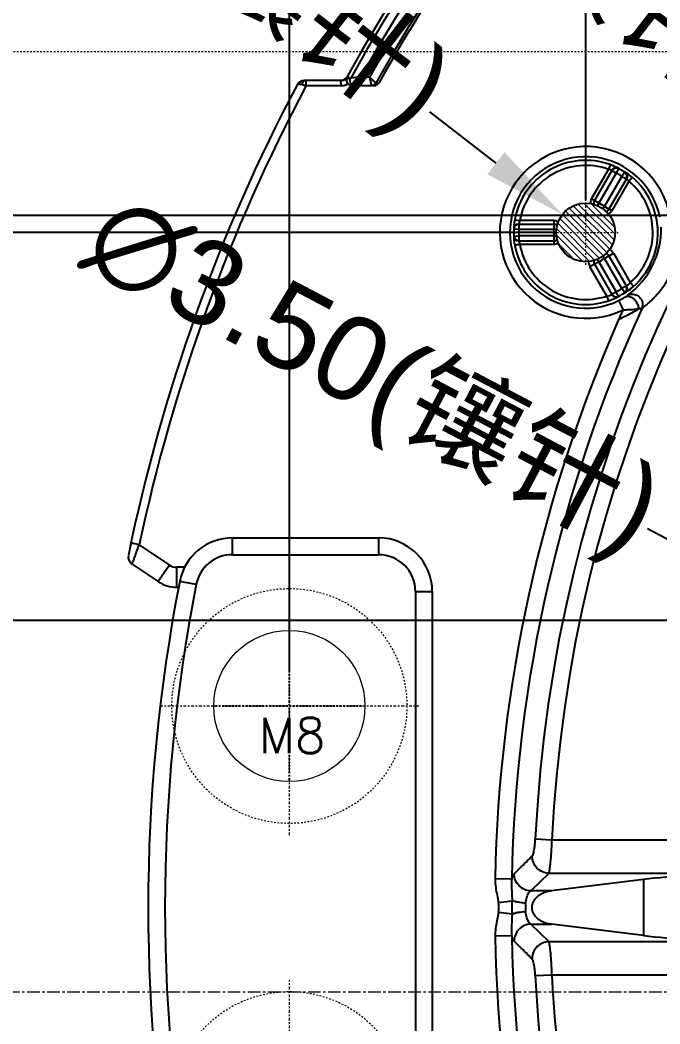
# Model space of a CAD drawing. Header units: millimetres. Extents: x 2588 to 3182, y 1243 to 1719.
# Drawn here: x 2724.3 to 2762.4, y 1487.3 to 1547.1 of the extents above; entities that cross this region are included whole.
import ezdxf

# ---------------------------------------------------------------- set-up
doc = ezdxf.new("R2010")
doc.units = ezdxf.units.MM
doc.linetypes.add('CENTER', pattern=[0.6, 0.375, -0.075, 0.075, -0.075])
doc.linetypes.add('HIDDEN', pattern=[0.2, 0.1, -0.1])
for name, color, linetype, lineweight in [('center', 1, 'CENTER', 9), ('cool', 153, 'HIDDEN', 9), ('insert', 85, 'Continuous', 20), ('screw', 33, 'Continuous', 13)]:
    doc.layers.add(name, color=color, linetype=linetype, lineweight=lineweight)
doc.styles.get("Standard").update_dxf_attribs({"font": 'arial.ttf'})
doc.styles.add('TXT', font='txt.shx', dxfattribs={"bigfont": 'gbcbig.shx'})
doc.dimstyles.get("Standard").update_dxf_attribs({"dimtxt": 0.18, "dimasz": 0.18, "dimexe": 0.18, "dimexo": 0.0625, "dimgap": 0.09, "dimtad": 0, "dimtih": 1, "dimtoh": 1, "dimzin": 0, "dimdsep": 46, "dimtxsty": 'Standard', "dimcen": 0.09, "dimadec": 0, "dimazin": 0, "dimtfac": 1, "dimtofl": 0, "dimtmove": 0, "dimatfit": 3, "dimfxl": 0, "dimtolj": 1, "dimtzin": 0, "dimarcsym": 0})

# ---------------------------------------------------------------- blocks, each defined once
blk = doc.blocks.new('insert_cir_3.5')
at = {"layer": 'insert'}
h = blk.add_hatch(dxfattribs=at)
h.set_pattern_fill('_ANSI31', color=123, scale=0.0875, angle=90, style=0)
h.set_pattern_definition([(135, (-3527.1127, 221.18007), (-0.196443103, -0.196443103), [])])
h.paths.add_polyline_path([(-1.75, 0, 1), (1.75, 0, 1)])
at = {"layer": 'insert', "color": 1, "linetype": 'CENTER', "ltscale": 0.108846}
for p, q in [((0, -1.925), (0, 1.925)), ((-1.925, 0), (1.925, 0))]:
    blk.add_line(p, q, dxfattribs=at)
at = {"layer": 'insert'}
blk.add_circle((0, 0), 1.75, dxfattribs=at)
blk = doc.blocks.new('*D32')
at = {"color": 4, "lineweight": -2, "transparency": 16777216}
blk.add_line((2767.776, 1542.625), (2771.734, 1539.57), dxfattribs=at)
at = {"color": 4, "transparency": 16777216}
blk.add_solid([(2772.243, 1540.23), (2771.225, 1538.911), (2775.692, 1536.515)], dxfattribs=at)
at = {"layer": 'Defpoints', "color": 0, "transparency": 16777216}
for p in [(2775.692, 1536.515), (2778.463, 1534.377)]:
    blk.add_point(p, dxfattribs=at)
at = {"color": 6, "transparency": 16777216, "insert": (2752.955, 1554.066), "char_height": 5, "attachment_point": 5, "rotation": 322.33626}
blk.add_mtext('\\A1;∅3.50(镶针)', dxfattribs=at)
blk = doc.blocks.new('*D33')
at = {"color": 4, "lineweight": -2, "transparency": 16777216}
blk.add_line((2748.681, 1541.62), (2752.639, 1538.565), dxfattribs=at)
at = {"color": 4, "transparency": 16777216}
blk.add_solid([(2753.148, 1539.225), (2752.13, 1537.906), (2756.597, 1535.51)], dxfattribs=at)
at = {"layer": 'Defpoints', "color": 0, "transparency": 16777216}
for p in [(2756.597, 1535.51), (2759.368, 1533.372)]:
    blk.add_point(p, dxfattribs=at)
at = {"color": 6, "transparency": 16777216, "insert": (2733.86, 1553.061), "char_height": 5, "attachment_point": 5, "rotation": 322.33626}
blk.add_mtext('\\A1;∅3.50(镶针)', dxfattribs=at)
blk = doc.blocks.new('*D34')
at = {"color": 4, "lineweight": -2, "transparency": 16777216}
blk.add_line((2761.659, 1516.806), (2766.082, 1514.474), dxfattribs=at)
at = {"color": 4, "transparency": 16777216}
blk.add_solid([(2766.47, 1515.211), (2765.693, 1513.737), (2770.505, 1512.142)], dxfattribs=at)
at = {"layer": 'Defpoints', "color": 0, "transparency": 16777216}
for p in [(2770.505, 1512.142), (2773.601, 1510.51)]:
    blk.add_point(p, dxfattribs=at)
at = {"color": 6, "transparency": 16777216, "insert": (2745.097, 1525.539), "char_height": 5, "attachment_point": 5, "rotation": 332.19906}
blk.add_mtext('\\A1;∅3.50(镶针)', dxfattribs=at)
blk = doc.blocks.new('*D42')
at = {"color": 4, "lineweight": -2, "transparency": 16777216}
blk.add_line((2696.937, 1467.21), (2664.963, 1467.21), dxfattribs=at)
at = {"layer": 'Defpoints', "color": 0, "transparency": 16777216}
for p in [(2833.383, 1489.21), (2664.963, 1467.21), (2696.937, 1467.21)]:
    blk.add_point(p, dxfattribs=at)
at = {"color": 6, "transparency": 16777216, "insert": (2656.493, 1467.21), "char_height": 5, "attachment_point": 5}
blk.add_mtext('\\A1;22.00', dxfattribs=at)
blk = doc.blocks.new('*D43')
at = {"color": 4, "lineweight": -2, "transparency": 16777216}
blk.add_line((2676.066, 1489.21), (2666.028, 1489.21), dxfattribs=at)
at = {"layer": 'Defpoints', "color": 0, "transparency": 16777216}
for p in [(2666.028, 1489.21), (2676.066, 1489.21), (2833.383, 1489.21)]:
    blk.add_point(p, dxfattribs=at)
at = {"color": 6, "transparency": 16777216, "insert": (2659.543, 1489.21), "char_height": 5, "attachment_point": 5}
blk.add_mtext('\\A1;0.00', dxfattribs=at)
blk = doc.blocks.new('*D51')
at = {"color": 4, "lineweight": -2, "transparency": 16777216}
blk.add_line((2756.058, 1454.041), (2666.028, 1454.041), dxfattribs=at)
at = {"layer": 'Defpoints', "color": 0, "transparency": 16777216}
for p in [(2833.383, 1489.21), (2666.028, 1454.041), (2756.058, 1454.041)]:
    blk.add_point(p, dxfattribs=at)
at = {"color": 6, "transparency": 16777216, "insert": (2657.594, 1454.041), "char_height": 5, "attachment_point": 5}
blk.add_mtext('\\A1;35.17', dxfattribs=at)
blk = doc.blocks.new('*D44')
at = {"color": 4, "lineweight": -2, "transparency": 16777216}
blk.add_line((2757.983, 1452.116), (2757.983, 1325.882), dxfattribs=at)
at = {"layer": 'Defpoints', "color": 0, "transparency": 16777216}
for p in [(2833.383, 1489.21), (2757.983, 1452.116), (2757.983, 1325.882)]:
    blk.add_point(p, dxfattribs=at)
at = {"color": 6, "transparency": 16777216, "insert": (2757.983, 1317.475), "char_height": 5, "attachment_point": 5, "rotation": 90}
blk.add_mtext('\\A1;75.40', dxfattribs=at)
blk = doc.blocks.new('*D45')
at = {"color": 4, "lineweight": -2, "transparency": 16777216}
blk.add_line((2740.344, 1508.309), (2740.344, 1655.548), dxfattribs=at)
at = {"layer": 'Defpoints', "color": 0, "transparency": 16777216}
for p in [(2740.344, 1655.548), (2740.344, 1508.309), (2833.383, 1489.21)]:
    blk.add_point(p, dxfattribs=at)
at = {"color": 6, "transparency": 16777216, "insert": (2740.344, 1663.974), "char_height": 5, "attachment_point": 5, "rotation": 90}
blk.add_mtext('\\A1;93.04', dxfattribs=at)
blk = doc.blocks.new('*D52')
at = {"color": 4, "lineweight": -2, "transparency": 16777216}
blk.add_line((2757.983, 1536.366), (2757.983, 1655.548), dxfattribs=at)
at = {"layer": 'Defpoints', "color": 0, "transparency": 16777216}
for p in [(2757.983, 1655.548), (2757.983, 1536.366), (2833.383, 1489.21)]:
    blk.add_point(p, dxfattribs=at)
at = {"color": 6, "transparency": 16777216, "insert": (2757.983, 1663.955), "char_height": 5, "attachment_point": 5, "rotation": 90}
blk.add_mtext('\\A1;75.40', dxfattribs=at)
blk = doc.blocks.new('*D46')
at = {"color": 4, "lineweight": -2, "transparency": 16777216}
for p, q in [((2677.164, 1515.37), (2667.164, 1515.37)), ((2687.164, 1511.326), (2677.164, 1515.37)), ((2770.128, 1511.326), (2687.164, 1511.326))]:
    blk.add_line(p, q, dxfattribs=at)
at = {"layer": 'Defpoints', "color": 0, "transparency": 16777216}
for p in [(2667.164, 1515.37), (2770.128, 1511.326), (2833.383, 1489.21)]:
    blk.add_point(p, dxfattribs=at)
at = {"color": 6, "transparency": 16777216, "insert": (2658.711, 1515.37), "char_height": 5, "attachment_point": 5}
blk.add_mtext('\\A1;22.12', dxfattribs=at)
blk = doc.blocks.new('*D55')
at = {"color": 4, "lineweight": -2, "transparency": 16777216}
blk.add_line((2775.153, 1535.446), (2667.164, 1535.446), dxfattribs=at)
at = {"layer": 'Defpoints', "color": 0, "transparency": 16777216}
for p in [(2667.164, 1535.446), (2775.153, 1535.446), (2833.383, 1489.21)]:
    blk.add_point(p, dxfattribs=at)
at = {"color": 6, "transparency": 16777216, "insert": (2658.637, 1535.446), "char_height": 5, "attachment_point": 5}
blk.add_mtext('\\A1;46.24', dxfattribs=at)
blk = doc.blocks.new('*D56')
at = {"color": 4, "lineweight": -2, "transparency": 16777216}
for p, q in [((2687.164, 1534.441), (2677.164, 1528.071)), ((2756.166, 1534.441), (2687.164, 1534.441)), ((2677.164, 1528.071), (2667.164, 1528.071))]:
    blk.add_line(p, q, dxfattribs=at)
at = {"layer": 'Defpoints', "color": 0, "transparency": 16777216}
for p in [(2756.166, 1534.441), (2667.164, 1528.071), (2833.383, 1489.21)]:
    blk.add_point(p, dxfattribs=at)
at = {"color": 6, "transparency": 16777216, "insert": (2658.627, 1528.071), "char_height": 5, "attachment_point": 5}
blk.add_mtext('\\A1;45.23', dxfattribs=at)
blk = doc.blocks.new('screw_m8_i')
at = {"layer": 'screw', "color": 1, "linetype": 'CENTER', "ltscale": 0.435384}
for p, q in [((0, -7.7), (0, 7.7)), ((-7.7, 0), (7.7, 0))]:
    blk.add_line(p, q, dxfattribs=at)
at = {"layer": 'screw', "color": 8, "linetype": 'HIDDEN', "ltscale": 0.435384}
blk.add_circle((0, 0), 7, dxfattribs=at)
at = {"layer": 'screw'}
blk.add_circle((0, 0), 4.5, dxfattribs=at)
at = {"layer": 'screw', "color": 6, "style": 'TXT'}
blk.add_text('M8', height=2.1, dxfattribs=at).set_placement((-1.82, -2.8))

msp = doc.modelspace()

# ---------------------------------------------------------------- linework, layer by layer
at = {"color": 6, "linetype": 'Continuous'}
for p, q in [((2743.812, 1543.745), (2743.797, 1543.745)), ((2743.798, 1543.631), (2743.991, 1543.631)), ((2743.812, 1543.745), (2743.856, 1543.745)), ((2745.106, 1543.684), (2744.592, 1543.684)), ((2743.414, 1543.486), (2741.245, 1543.486)), ((2741.351, 1543.184), (2741.351, 1543.486)), ((2741.351, 1543.184), (2743.414, 1543.184)), ((2743.42, 1543.184), (2743.412, 1543.486)), ((2743.543, 1543.503), (2743.414, 1543.486)), ((2744.074, 1543.184), (2745.403, 1543.184)), ((2745.485, 1543.339), (2745.667, 1543.339)), ((2758.323, 1536.437), (2759.34, 1538.195)), ((2759.93, 1538.247), (2759.793, 1537.978)), ((2759.93, 1538.247), (2759.935, 1538.254)), ((2759.532, 1538.129), (2758.497, 1536.337)), ((2759.793, 1537.978), (2758.758, 1536.186)), ((2759.106, 1535.985), (2760.141, 1537.778)), ((2760.407, 1537.634), (2759.367, 1535.834)), ((2759.532, 1538.129), (2759.793, 1537.978)), ((2760.305, 1538.031), (2760.141, 1537.778)), ((2760.141, 1537.778), (2760.402, 1537.627)), ((2760.309, 1538.038), (2760.305, 1538.031)), ((2760.555, 1537.492), (2760.75, 1537.723)), ((2760.556, 1537.492), (2759.541, 1535.734)), ((2758.758, 1536.186), (2758.323, 1536.437)), ((2758.758, 1536.186), (2758.693, 1536.04)), ((2759.106, 1535.985), (2759.012, 1535.856)), ((2759.541, 1535.734), (2759.106, 1535.985)), ((2753.757, 1535.197), (2754.054, 1535.144)), ((2756.084, 1535.144), (2754.054, 1535.144)), ((2756.084, 1535.144), (2756.084, 1534.642)), ((2753.704, 1534.657), (2753.713, 1534.657)), ((2753.713, 1534.657), (2754.014, 1534.642)), ((2754.005, 1534.943), (2756.084, 1534.943)), ((2754.014, 1534.642), (2754.014, 1534.943)), ((2754.014, 1534.642), (2756.084, 1534.642)), ((2756.084, 1534.642), (2756.242, 1534.625)), ((2753.713, 1534.225), (2753.704, 1534.225)), ((2753.713, 1534.225), (2754.014, 1534.24)), ((2754.014, 1533.938), (2754.014, 1534.24)), ((2756.084, 1534.24), (2754.014, 1534.24)), ((2756.084, 1534.24), (2756.242, 1534.257)), ((2756.084, 1534.24), (2756.084, 1533.737)), ((2754.014, 1533.938), (2756.084, 1533.938)), ((2754.053, 1533.739), (2756.084, 1533.737)), ((2758.758, 1532.696), (2758.693, 1532.842)), ((2759.106, 1532.897), (2759.012, 1533.026)), ((2759.106, 1532.897), (2759.628, 1533.198)), ((2760.141, 1531.104), (2759.106, 1532.897)), ((2759.367, 1533.048), (2760.406, 1531.249)), ((2759.628, 1533.198), (2760.631, 1531.455)), ((2758.758, 1532.696), (2758.236, 1532.394)), ((2759.242, 1530.653), (2758.236, 1532.394)), ((2758.497, 1532.545), (2759.532, 1530.752)), ((2758.758, 1532.696), (2759.793, 1530.903)), ((2760.402, 1531.255), (2760.141, 1531.104)), ((2760.305, 1530.851), (2760.141, 1531.104)), ((2759.242, 1530.653), (2759.338, 1530.367)), ((2759.793, 1530.903), (2759.532, 1530.752)), ((2759.93, 1530.635), (2759.793, 1530.903)), ((2759.934, 1530.629), (2759.93, 1530.635)), ((2759.943, 1530.378), (2760.205, 1529.835)), ((2760.305, 1530.851), (2760.308, 1530.845)), ((2736.957, 1515.25), (2736.957, 1516.25)), ((2736.957, 1516.25), (2745.651, 1516.25)), ((2745.651, 1516.25), (2745.651, 1515.25)), ((2731.404, 1515.832), (2733.201, 1514.635)), ((2736.957, 1515.25), (2745.651, 1515.25)), ((2730.977, 1514.687), (2732.542, 1513.645)), ((2733.201, 1514.635), (2732.542, 1513.645)), ((2733.646, 1513.311), (2733.646, 1514.5)), ((2734.104, 1514.5), (2733.646, 1514.5)), ((2734.797, 1513.472), (2733.816, 1513.663)), ((2733.646, 1513.311), (2733.748, 1513.311)), ((2747.851, 1513.05), (2747.851, 1475.431)), ((2747.851, 1513.05), (2748.851, 1513.05)), ((2748.851, 1513.05), (2748.851, 1475.431)), ((2755.971, 1498.252), (2754.982, 1498.3)), ((2831.598, 1498.196), (2755.971, 1498.252)), ((2753.578, 1495.935), (2752.589, 1495.954)), ((2755.783, 1496.273), (2754.709, 1495.231)), ((2805.885, 1496.28), (2755.783, 1496.273)), ((2761.43, 1495.907), (2755.954, 1495.231)), ((2761.43, 1495.907), (2761.43, 1492.575)), ((2755.954, 1495.231), (2754.709, 1495.231)), ((2752.799, 1494.531), (2753.6, 1494.644)), ((2753.601, 1493.837), (2752.795, 1493.952)), ((2754.709, 1493.251), (2755.783, 1492.209)), ((2754.709, 1493.251), (2755.954, 1493.251)), ((2761.43, 1492.575), (2755.954, 1493.251)), ((2753.578, 1492.547), (2752.589, 1492.527)), ((2755.783, 1492.209), (2805.885, 1492.202)), ((2754.982, 1490.182), (2755.971, 1490.229)), ((2755.971, 1490.229), (2831.598, 1490.285))]:
    msp.add_line(p, q, dxfattribs=at)
at = {"color": 1, "linetype": 'CENTER', "ltscale": 0.248791}
for p, q in [((2740.344, 1501.841), (2740.344, 1510.641)), ((2735.944, 1506.241), (2744.744, 1506.241))]:
    msp.add_line(p, q, dxfattribs=at)
at = {"color": 6, "linetype": 'Continuous'}
for points in [[(2745.12, 1543.649), (2745.127, 1543.625), (2745.131, 1543.602), (2745.131, 1543.581), (2745.126, 1543.563)], [(2741.244, 1543.486), (2741.079, 1543.458), (2740.922, 1543.369), (2740.801, 1543.219)], [(2759.925, 1538.262), (2759.851, 1538.302), (2759.743, 1538.354), (2759.607, 1538.414), (2759.455, 1538.473)], [(2759.536, 1538.137), (2759.599, 1538.214), (2759.683, 1538.265)], [(2760.742, 1537.729), (2760.614, 1537.832), (2760.493, 1537.921), (2760.392, 1537.989), (2760.32, 1538.034)], [(2760.442, 1537.837), (2760.442, 1537.733), (2760.407, 1537.634)], [(2753.755, 1535.187), (2753.73, 1535.023), (2753.713, 1534.873), (2753.705, 1534.751), (2753.702, 1534.666)], [(2753.815, 1534.876), (2753.904, 1534.926), (2754.005, 1534.943)], [(2753.702, 1534.213), (2753.705, 1534.129), (2753.713, 1534.009), (2753.729, 1533.861), (2753.754, 1533.7)], [(2754.005, 1533.938), (2753.907, 1533.955), (2753.82, 1534.002)], [(2760.325, 1530.852), (2760.41, 1530.906), (2760.53, 1530.988), (2760.672, 1531.095), (2760.82, 1531.219)], [(2760.406, 1531.249), (2760.44, 1531.157), (2760.444, 1531.06)], [(2759.348, 1530.371), (2759.532, 1530.438), (2759.698, 1530.508), (2759.831, 1530.571), (2759.921, 1530.619)], [(2759.692, 1530.614), (2759.602, 1530.666), (2759.535, 1530.746)], [(2730.91, 1515.923), (2730.846, 1515.617), (2730.764, 1515.221)]]:
    msp.add_lwpolyline(points, dxfattribs=at)
msp.add_circle((2757.983, 1534.441), 1.75, dxfattribs=at)
for centre, radius, start, end in [((2833.358, 1494.241), 102.106, 14.82382, 151.07152), ((2833.358, 1494.241), 101.607, 14.8262, 150.88167), ((2833.358, 1494.241), 101.159, 14.89345, 150.74007), ((2833.358, 1494.241), 100.659, 14.89585, 150.80622), ((2839.388, 1494.241), 84.503, 92.75328, 177.24672), ((2839.388, 1494.241), 83.513, 92.75328, 177.24672), ((2833.358, 1494.241), 102.331, 135.6971, 151.06835), ((2833.358, 1494.241), 100.5, 138.73061, 150.75557), ((2743.357, 1543.989), 0.503, 269.97401, 331.03343), ((2762.193, 1339.303), 205.138, 94.92207, 95.09035), ((2833.358, 1494.241), 104.717, 152.11399, 168.44676), ((2833.358, 1494.241), 104.214, 151.98889, 168.04302), ((2741.244, 1542.984), 0.502, 90, 152.11382), ((2744.074, 1543.487), 0.302, 217.4763, 270.01609), ((2745.403, 1543.487), 0.302, 270.01789, 330.69132), ((2757.983, 1534.441), 5.114, 11.68019, 295.75715), ((2757.983, 1534.441), 4.511, 11.68135, 295.75934), ((2757.983, 1534.441), 4.293, 70.083, 169.84869), ((2757.983, 1534.441), 3.991, 70.12368, 169.84843), ((2759.793, 1537.978), 0.301, 62.89079, 149.99575), ((2757.983, 1534.441), 4.275, 57.10397, 62.89603), ((2757.983, 1534.441), 3.974, 57.10078, 62.89922), ((2760.141, 1537.777), 0.301, 330.00426, 57.10581), ((2757.983, 1534.441), 4.293, 311.52453, 49.88585), ((2757.983, 1534.441), 3.992, 311.57138, 49.86369), ((2758.758, 1536.186), 0.502, 150, 181.87086), ((2758.758, 1536.186), 0.301, 150, 191.90712), ((2757.983, 1534.441), 1.909, 53.95764, 66.04237), ((2759.106, 1535.985), 0.301, 288.09288, 330), ((2756.084, 1534.642), 0.502, 58.12559, 90), ((2759.106, 1535.985), 0.502, 298.12012, 330), ((2757.983, 1534.441), 4.275, 177.10397, 182.89603), ((2754.014, 1534.642), 0.301, 90.00305, 177.10714), ((2757.983, 1534.441), 3.974, 177.10079, 182.89922), ((2757.983, 1534.441), 1.909, 173.95763, 186.04237), ((2756.084, 1534.642), 0.301, 48.09288, 90), ((2757.498, 1534.68), 4.979, 306.52607, 0.90628), ((2754.014, 1534.24), 0.301, 182.89073, 269.99581), ((2756.084, 1534.24), 0.301, 270, 311.90712), ((2757.983, 1534.441), 4.293, 190.083, 288.41062), ((2757.983, 1534.441), 3.991, 190.12367, 288.39807), ((2756.084, 1534.24), 0.502, 269.99744, 301.87446), ((2759.106, 1532.897), 0.603, 29.99826, 60.33253), ((2758.758, 1532.696), 0.301, 168.09288, 210), ((2757.983, 1534.441), 1.909, 293.95764, 306.04237), ((2759.106, 1532.897), 0.301, 30, 71.90712), ((2758.758, 1532.696), 0.603, 179.66567, 210.00178), ((2757.983, 1534.441), 3.974, 297.10078, 302.89922), ((2760.141, 1531.104), 0.301, 302.89142, 29.99575), ((2759.793, 1530.903), 0.301, 210.0042, 297.10592), ((2757.983, 1534.441), 4.275, 297.10334, 302.89666), ((2839.388, 1494.241), 85.826, 155.42909, 178.86905), ((2839.388, 1494.241), 86.816, 156.21922, 178.86903), ((2736.957, 1513.05), 3.2, 90, 168.95924), ((2745.651, 1513.05), 3.2, 0, 90), ((2731.253, 1515.107), 0.502, 168.45009, 236.33885), ((2736.957, 1513.05), 2.2, 90, 168.95924), ((2745.651, 1513.05), 2.2, 0, 90), ((2733.646, 1515.304), 0.804, 236.34027, 269.99941), ((2833.358, 1494.241), 101.419, 168.95924, 191.04076), ((2733.646, 1515.304), 1.993, 236.33812, 270.00067), ((2833.358, 1494.241), 100.419, 168.95924, 191.04076), ((2730.539, 1494.242), 23.065, 358.99539, 1.00051), ((2756.832, 1494.238), 2.439, 173.95813, 186.04082), ((2839.388, 1494.241), 86.816, 181.13088, 203.77688), ((2839.388, 1494.241), 85.826, 181.13101, 204.57091), ((2839.388, 1494.241), 84.503, 182.75328, 221.40986), ((2839.388, 1494.241), 83.513, 182.75328, 219.05351)]:
    msp.add_arc(centre, radius, start, end, dxfattribs=at)
for centre, start_param, end_param in [((2767.166, 1494.462), 1.570796, 2.181662), ((2767.166, 1494.019), -2.181662, -1.570796)]:
    msp.add_ellipse(centre, major_axis=(10, 0), ratio=0.176327, start_param=start_param, end_param=end_param, dxfattribs=at)
for points, knots in [([(2743.414, 1543.486), (2743.502, 1543.486), (2743.681, 1543.537), (2743.813, 1543.668), (2743.856, 1543.745)], [0, 0, 0, 0, 0.500217, 1, 1, 1, 1]), ([(2743.834, 1543.303), (2743.81, 1543.334), (2743.774, 1543.406), (2743.762, 1543.522), (2743.781, 1543.598), (2743.798, 1543.631)], [0, 0, 0, 0, 0.343103, 0.674796, 1, 1, 1, 1]), ([(2743.853, 1543.741), (2743.847, 1543.73), (2743.836, 1543.706), (2743.817, 1543.669), (2743.805, 1543.644), (2743.798, 1543.631)], [0, 0, 0, 0, 0.304405, 0.651412, 1, 1, 1, 1]), ([(2744.255, 1543.185), (2744.25, 1543.185), (2744.234, 1543.186), (2744.21, 1543.188), (2744.185, 1543.194), (2744.156, 1543.202), (2744.124, 1543.216), (2744.09, 1543.235), (2744.054, 1543.263), (2744.022, 1543.296), (2743.996, 1543.333), (2743.979, 1543.368), (2743.966, 1543.405), (2743.958, 1543.443), (2743.955, 1543.482), (2743.957, 1543.518), (2743.962, 1543.55), (2743.971, 1543.588), (2743.982, 1543.615), (2743.992, 1543.632)], [0, 0, 0, 0, 0.027266, 0.074937, 0.114665, 0.154419, 0.218069, 0.281203, 0.343763, 0.437458, 0.500028, 0.562596, 0.625104, 0.687643, 0.750208, 0.81275, 0.859623, 0.906452, 1, 1, 1, 1]), ([(2744.25, 1543.184), (2744.279, 1543.184), (2744.317, 1543.312), (2744.444, 1543.442), (2744.532, 1543.601), (2744.592, 1543.684)], [0, 0, 0, 0, 0.14441, 0.493521, 1, 1, 1, 1]), ([(2745.106, 1543.684), (2745.112, 1543.671), (2745.122, 1543.642), (2745.133, 1543.595), (2745.131, 1543.546), (2745.148, 1543.496), (2745.166, 1543.445), (2745.173, 1543.389), (2745.188, 1543.336), (2745.197, 1543.282), (2745.216, 1543.241), (2745.205, 1543.184), (2745.223, 1543.184)], [0, 0, 0, 0, 0.087013, 0.177691, 0.276448, 0.374005, 0.478605, 0.590525, 0.700414, 0.804329, 0.895509, 1, 1, 1, 1]), ([(2745.485, 1543.339), (2745.48, 1543.346), (2745.459, 1543.362), (2745.426, 1543.395), (2745.378, 1543.439), (2745.32, 1543.486), (2745.266, 1543.541), (2745.213, 1543.598), (2745.145, 1543.626), (2745.116, 1543.665), (2745.106, 1543.684)], [0, 0, 0, 0, 0.048143, 0.147498, 0.278597, 0.425952, 0.579305, 0.72962, 0.872152, 1, 1, 1, 1]), ([(2740.8, 1543.218), (2740.814, 1543.244), (2740.875, 1543.283), (2740.99, 1543.282), (2741.073, 1543.264), (2741.12, 1543.251)], [0, 0, 0, 0, 0.253807, 0.570036, 1, 1, 1, 1]), ([(2741.12, 1543.251), (2741.123, 1543.291), (2741.137, 1543.363), (2741.173, 1543.451), (2741.223, 1543.486), (2741.245, 1543.486)], [0, 0, 0, 0, 0.434777, 0.766231, 1, 1, 1, 1]), ([(2741.12, 1543.251), (2741.144, 1543.244), (2741.195, 1543.23), (2741.272, 1543.208), (2741.325, 1543.192), (2741.351, 1543.184)], [0, 0, 0, 0, 0.317064, 0.653074, 1, 1, 1, 1]), ([(2743.414, 1543.184), (2743.435, 1543.184), (2743.473, 1543.185), (2743.529, 1543.187), (2743.564, 1543.191), (2743.582, 1543.194)], [0, 0, 0, 0, 0.369533, 0.688409, 1, 1, 1, 1]), ([(2743.582, 1543.194), (2743.609, 1543.201), (2743.667, 1543.219), (2743.751, 1543.256), (2743.807, 1543.286), (2743.834, 1543.303)], [0, 0, 0, 0, 0.310608, 0.655024, 1, 1, 1, 1]), ([(2745.485, 1543.339), (2745.468, 1543.309), (2745.423, 1543.252), (2745.329, 1543.197), (2745.257, 1543.184), (2745.222, 1543.184)], [0, 0, 0, 0, 0.32444, 0.670032, 1, 1, 1, 1]), ([(2759.445, 1538.477), (2759.436, 1538.466), (2759.427, 1538.414), (2759.384, 1538.324), (2759.357, 1538.242), (2759.34, 1538.194)], [0, 0, 0, 0, 0.142115, 0.49749, 1, 1, 1, 1]), ([(2759.536, 1538.137), (2759.541, 1538.145), (2759.483, 1538.154), (2759.442, 1538.181), (2759.374, 1538.19), (2759.34, 1538.195)], [0, 0, 0, 0, 0.130415, 0.491848, 1, 1, 1, 1]), ([(2759.935, 1538.255), (2759.919, 1538.272), (2759.831, 1538.304), (2759.678, 1538.391), (2759.531, 1538.446), (2759.445, 1538.477)], [0, 0, 0, 0, 0.134099, 0.492421, 1, 1, 1, 1]), ([(2760.749, 1537.724), (2760.68, 1537.781), (2760.559, 1537.882), (2760.406, 1537.97), (2760.334, 1538.034), (2760.309, 1538.038)], [0, 0, 0, 0, 0.493521, 0.863424, 1, 1, 1, 1]), ([(2760.556, 1537.492), (2760.535, 1537.52), (2760.492, 1537.574), (2760.449, 1537.597), (2760.411, 1537.642), (2760.407, 1537.634)], [0, 0, 0, 0, 0.506337, 0.867735, 1, 1, 1, 1]), ([(2753.757, 1535.197), (2753.741, 1535.109), (2753.714, 1534.953), (2753.713, 1534.775), (2753.696, 1534.681), (2753.704, 1534.657)], [0, 0, 0, 0, 0.496523, 0.863304, 1, 1, 1, 1]), ([(2754.054, 1535.144), (2754.04, 1535.112), (2754.014, 1535.048), (2754.017, 1534.999), (2753.996, 1534.943), (2754.005, 1534.943)], [0, 0, 0, 0, 0.505973, 0.867537, 1, 1, 1, 1]), ([(2753.704, 1534.225), (2753.696, 1534.202), (2753.712, 1534.11), (2753.714, 1533.934), (2753.74, 1533.779), (2753.756, 1533.689)], [0, 0, 0, 0, 0.134099, 0.492421, 1, 1, 1, 1]), ([(2761.333, 1529.929), (2761.416, 1529.99), (2761.574, 1530.11), (2761.792, 1530.298), (2762.002, 1530.497), (2762.209, 1530.716), (2762.425, 1530.974), (2762.638, 1531.263), (2762.857, 1531.603), (2763.062, 1531.986), (2763.239, 1532.393), (2763.373, 1532.787), (2763.466, 1533.14), (2763.532, 1533.477), (2763.579, 1533.811), (2763.595, 1534.044), (2763.599, 1534.164)], [0, 0, 0, 0, 0.062168, 0.119709, 0.173276, 0.236911, 0.301511, 0.376224, 0.453475, 0.545523, 0.638401, 0.720575, 0.796775, 0.858679, 0.927682, 1, 1, 1, 1]), ([(2753.756, 1533.689), (2753.77, 1533.687), (2753.82, 1533.705), (2753.918, 1533.713), (2754.004, 1533.731), (2754.053, 1533.739)], [0, 0, 0, 0, 0.142224, 0.497853, 1, 1, 1, 1]), ([(2754.005, 1533.938), (2753.996, 1533.938), (2754.017, 1533.884), (2754.014, 1533.835), (2754.039, 1533.771), (2754.053, 1533.739)], [0, 0, 0, 0, 0.130415, 0.491848, 1, 1, 1, 1]), ([(2760.308, 1530.845), (2760.337, 1530.849), (2760.421, 1530.925), (2760.603, 1531.03), (2760.747, 1531.155), (2760.829, 1531.227)], [0, 0, 0, 0, 0.132188, 0.49366, 1, 1, 1, 1]), ([(2760.406, 1531.249), (2760.412, 1531.237), (2760.467, 1531.305), (2760.534, 1531.336), (2760.599, 1531.414), (2760.631, 1531.455)], [0, 0, 0, 0, 0.130905, 0.492867, 1, 1, 1, 1]), ([(2760.828, 1531.227), (2760.824, 1531.24), (2760.781, 1531.273), (2760.724, 1531.353), (2760.664, 1531.417), (2760.631, 1531.455)], [0, 0, 0, 0, 0.142118, 0.497525, 1, 1, 1, 1]), ([(2759.242, 1530.653), (2759.294, 1530.661), (2759.394, 1530.678), (2759.455, 1530.721), (2759.542, 1530.734), (2759.535, 1530.746)], [0, 0, 0, 0, 0.504343, 0.866325, 1, 1, 1, 1]), ([(2759.338, 1530.368), (2759.441, 1530.402), (2759.621, 1530.464), (2759.806, 1530.569), (2759.915, 1530.607), (2759.934, 1530.629)], [0, 0, 0, 0, 0.498285, 0.867281, 1, 1, 1, 1]), ([(2759.943, 1530.378), (2759.997, 1530.404), (2760.099, 1530.457), (2760.24, 1530.536), (2760.327, 1530.59), (2760.366, 1530.615)], [0, 0, 0, 0, 0.369122, 0.711868, 1, 1, 1, 1]), ([(2760.366, 1530.615), (2760.38, 1530.624), (2760.405, 1530.64), (2760.437, 1530.662), (2760.455, 1530.674), (2760.462, 1530.679)], [0, 0, 0, 0, 0.43384, 0.774071, 1, 1, 1, 1]), ([(2760.366, 1530.615), (2760.416, 1530.644), (2760.558, 1530.661), (2760.763, 1530.563), (2760.949, 1530.384), (2761.084, 1530.155), (2761.129, 1529.983), (2761.133, 1529.9)], [0, 0, 0, 0, 0.146935, 0.332409, 0.558907, 0.789857, 1, 1, 1, 1]), ([(2760.462, 1530.679), (2760.544, 1530.733), (2760.741, 1530.793), (2761.039, 1530.723), (2761.276, 1530.521), (2761.393, 1530.229), (2761.369, 1530.019), (2761.333, 1529.929)], [0, 0, 0, 0, 0.199078, 0.390513, 0.594084, 0.804203, 1, 1, 1, 1]), ([(2761.134, 1529.9), (2761.032, 1529.824), (2760.783, 1529.668), (2760.382, 1529.459), (2760.087, 1529.321), (2759.944, 1529.251)], [0, 0, 0, 0, 0.280096, 0.648272, 1, 1, 1, 1]), ([(2760.205, 1529.835), (2760.168, 1529.754), (2760.112, 1529.631), (2760.027, 1529.435), (2759.977, 1529.32), (2759.946, 1529.247)], [0, 0, 0, 0, 0.414914, 0.629994, 1, 1, 1, 1]), ([(2760.205, 1529.835), (2760.286, 1529.837), (2760.513, 1529.845), (2760.823, 1529.862), (2761.051, 1529.887), (2761.134, 1529.9)], [0, 0, 0, 0, 0.261758, 0.730526, 1, 1, 1, 1]), ([(2761.134, 1529.9), (2761.163, 1529.905), (2761.216, 1529.914), (2761.282, 1529.923), (2761.319, 1529.928), (2761.333, 1529.929)], [0, 0, 0, 0, 0.45014, 0.78628, 1, 1, 1, 1]), ([(2731.404, 1515.832), (2731.349, 1515.843), (2731.237, 1515.864), (2731.078, 1515.915), (2730.99, 1515.907), (2730.913, 1515.939), (2730.91, 1515.923)], [0, 0, 0, 0, 0.338104, 0.698306, 0.905652, 1, 1, 1, 1]), ([(2730.977, 1514.687), (2730.992, 1514.733), (2731.042, 1514.863), (2731.134, 1515.108), (2731.257, 1515.446), (2731.353, 1515.695), (2731.404, 1515.832)], [0, 0, 0, 0, 0.117179, 0.343159, 0.642207, 1, 1, 1, 1]), ([(2754.794, 1497.298), (2754.816, 1497.326), (2754.854, 1497.4), (2754.89, 1497.537), (2754.924, 1497.714), (2754.952, 1497.904), (2754.968, 1498.104), (2754.978, 1498.231), (2754.982, 1498.3)], [0, 0, 0, 0, 0.102811, 0.238979, 0.413887, 0.62805, 0.797793, 1, 1, 1, 1]), ([(2755.783, 1496.273), (2755.818, 1496.339), (2755.852, 1496.562), (2755.905, 1496.976), (2755.945, 1497.566), (2755.963, 1498.01), (2755.971, 1498.252)], [0, 0, 0, 0, 0.113404, 0.330414, 0.634147, 1, 1, 1, 1]), ([(2753.719, 1496.243), (2753.838, 1496.362), (2754.075, 1496.597), (2754.437, 1496.945), (2754.674, 1497.18), (2754.793, 1497.298)], [0, 0, 0, 0, 0.334029, 0.665467, 1, 1, 1, 1]), ([(2755.783, 1496.273), (2755.657, 1496.277), (2755.398, 1496.342), (2755.06, 1496.566), (2754.849, 1496.912), (2754.793, 1497.173), (2754.794, 1497.298)], [0, 0, 0, 0, 0.24142, 0.500004, 0.758586, 1, 1, 1, 1]), ([(2752.589, 1495.954), (2752.592, 1495.779), (2752.608, 1495.448), (2752.712, 1494.965), (2752.77, 1494.653), (2752.802, 1494.493)], [0, 0, 0, 0, 0.356697, 0.667808, 1, 1, 1, 1]), ([(2753.578, 1495.935), (2753.567, 1495.809), (2753.56, 1495.54), (2753.583, 1495.11), (2753.594, 1494.807), (2753.601, 1494.644)], [0, 0, 0, 0, 0.294476, 0.622442, 1, 1, 1, 1]), ([(2753.578, 1495.935), (2753.591, 1495.981), (2753.617, 1496.064), (2753.663, 1496.168), (2753.7, 1496.224), (2753.719, 1496.243)], [0, 0, 0, 0, 0.423557, 0.756705, 1, 1, 1, 1]), ([(2754.709, 1495.231), (2754.582, 1495.235), (2754.327, 1495.292), (2754.004, 1495.513), (2753.778, 1495.842), (2753.72, 1496.108), (2753.719, 1496.243)], [0, 0, 0, 0, 0.244593, 0.49103, 0.738455, 1, 1, 1, 1]), ([(2754.406, 1494.5), (2754.421, 1494.613), (2754.457, 1494.818), (2754.55, 1495.069), (2754.65, 1495.203), (2754.709, 1495.231)], [0, 0, 0, 0, 0.422691, 0.76031, 1, 1, 1, 1]), ([(2755.954, 1495.231), (2755.856, 1495.219), (2755.672, 1495.182), (2755.419, 1495.09), (2755.205, 1494.971), (2755.031, 1494.831), (2754.899, 1494.673), (2754.81, 1494.505), (2754.766, 1494.33), (2754.766, 1494.153), (2754.81, 1493.977), (2754.899, 1493.808), (2755.031, 1493.651), (2755.205, 1493.51), (2755.419, 1493.392), (2755.671, 1493.3), (2755.856, 1493.263), (2755.954, 1493.251)], [0, 0, 0, 0, 0.087903, 0.16713, 0.239199, 0.305425, 0.365829, 0.421624, 0.473827, 0.525624, 0.578292, 0.634272, 0.694674, 0.760756, 0.832778, 0.912047, 1, 1, 1, 1]), ([(2754.406, 1494.5), (2754.256, 1494.507), (2754.039, 1494.532), (2753.771, 1494.588), (2753.653, 1494.624), (2753.601, 1494.644)], [0, 0, 0, 0, 0.549641, 0.79651, 1, 1, 1, 1]), ([(2752.802, 1493.989), (2752.764, 1493.8), (2752.701, 1493.468), (2752.603, 1492.984), (2752.59, 1492.683), (2752.589, 1492.527)], [0, 0, 0, 0, 0.390989, 0.685455, 1, 1, 1, 1]), ([(2754.406, 1493.982), (2754.261, 1493.975), (2754.046, 1493.951), (2753.778, 1493.895), (2753.655, 1493.859), (2753.601, 1493.837)], [0, 0, 0, 0, 0.532961, 0.785138, 1, 1, 1, 1]), ([(2754.709, 1493.251), (2754.655, 1493.276), (2754.555, 1493.404), (2754.459, 1493.655), (2754.422, 1493.864), (2754.406, 1493.982)], [0, 0, 0, 0, 0.22065, 0.562372, 1, 1, 1, 1]), ([(2753.601, 1493.837), (2753.589, 1493.672), (2753.578, 1493.365), (2753.562, 1492.935), (2753.568, 1492.67), (2753.578, 1492.547)], [0, 0, 0, 0, 0.384806, 0.712697, 1, 1, 1, 1]), ([(2754.709, 1493.251), (2754.584, 1493.247), (2754.327, 1493.183), (2753.991, 1492.963), (2753.778, 1492.622), (2753.72, 1492.363), (2753.719, 1492.238)], [0, 0, 0, 0, 0.241537, 0.500009, 0.758476, 1, 1, 1, 1]), ([(2753.719, 1492.238), (2753.7, 1492.258), (2753.663, 1492.313), (2753.617, 1492.418), (2753.591, 1492.5), (2753.578, 1492.547)], [0, 0, 0, 0, 0.243192, 0.576336, 1, 1, 1, 1]), ([(2754.793, 1491.183), (2754.674, 1491.302), (2754.437, 1491.537), (2754.075, 1491.885), (2753.838, 1492.12), (2753.719, 1492.238)], [0, 0, 0, 0, 0.334528, 0.665965, 1, 1, 1, 1]), ([(2755.783, 1492.209), (2755.656, 1492.205), (2755.401, 1492.147), (2755.078, 1491.927), (2754.849, 1491.594), (2754.793, 1491.323), (2754.793, 1491.183)], [0, 0, 0, 0, 0.242671, 0.48712, 0.732711, 1, 1, 1, 1]), ([(2755.971, 1490.229), (2755.964, 1490.466), (2755.946, 1490.894), (2755.907, 1491.473), (2755.855, 1491.893), (2755.823, 1492.132), (2755.783, 1492.209)], [0, 0, 0, 0, 0.356125, 0.646421, 0.869856, 1, 1, 1, 1]), ([(2754.982, 1490.182), (2754.977, 1490.278), (2754.966, 1490.448), (2754.939, 1490.682), (2754.904, 1490.872), (2754.875, 1491.017), (2754.832, 1491.116), (2754.807, 1491.162), (2754.794, 1491.183)], [0, 0, 0, 0, 0.280841, 0.498051, 0.685554, 0.847484, 0.925943, 1, 1, 1, 1])]:
    msp.add_open_spline(points, degree=3, knots=knots, dxfattribs=at)
msp.add_open_spline([(2752.799, 1493.951), (2752.827, 1494.147), (2752.826, 1494.335), (2752.799, 1494.531)], degree=3, dxfattribs=at)
at = {"layer": 'center', "color": 1, "linetype": 'CENTER', "ltscale": 1.990328}
msp.add_line((2673.383, 1489.21), (2993.383, 1489.21), dxfattribs=at)
at = {"layer": 'cool', "ltscale": 0.932966}
msp.add_line((2687.713, 1545.211), (2979.053, 1545.211), dxfattribs=at)

# ---------------------------------------------------------------- block references
at = {"layer": 'insert'}
msp.add_blockref('insert_cir_3.5', (2757.983, 1534.441), dxfattribs=at)
at = {"layer": 'screw'}
for p in [(2740.344, 1506.241), (2740.344, 1482.241)]:
    msp.add_blockref('screw_m8_i', p, dxfattribs=at)

# ---------------------------------------------------------------- dimensions: what is measured, and where the dimension line sits
for feature_location, offset, dtype, origin, picture, middle in [((2740.344, 1508.309), (0, 147.239), 1, (2833.383, 1489.21), '*D45', (2740.344, 1663.974)), ((2757.983, 1536.366), (0, 119.182), 1, (2833.383, 1489.21), '*D52', (2757.983, 1663.955)), ((2775.153, 1535.446), (-107.989, 0), 0, (2833.383, 1489.21), '*D55', (2658.637, 1535.446)), ((2756.166, 1534.441), (-89.002, -6.37), 0, (2833.383, 1489.21), '*D56', (2658.627, 1528.071)), ((2770.128, 1511.326), (-102.964, 4.045), 0, (2833.383, 1489.21), '*D46', (2658.711, 1515.37)), ((2676.066136987, 1489.210480602), (-10.037803603, 0), 0, (2833.383493523, 1489.210480602), '*D43', (2659.542999141, 1489.210480602)), ((2696.937, 1467.21), (-31.974, 0), 0, (2833.383, 1489.21), '*D42', (2656.493, 1467.21)), ((2756.058, 1454.041), (-90.029, 0), 0, (2833.383, 1489.21), '*D51', (2657.594, 1454.041)), ((2757.983, 1452.116), (0, -126.234), 1, (2833.383, 1489.21), '*D44', (2757.983, 1317.475))]:
    dim = msp.add_ordinate_dim(feature_location=feature_location, offset=offset, dtype=dtype, origin=origin, dimstyle='Standard', override={"dimtxt": 5, "dimasz": 5, "dimexe": 0, "dimexo": 0, "dimgap": 0, "dimtih": 0, "dimtoh": 0, "dimzin": 0, "dimcen": 0, "dimclrd": 4, "dimclre": 4, "dimclrt": 6, "dimadec": 2, "dimtp": 0, "dimtm": 0, "dimtzin": 0})
    dim.commit()
    dim.dimension.update_dxf_attribs({"geometry": picture, "text_midpoint": middle})
for p1, p2, picture, middle in [((2778.463, 1534.377), (2775.692, 1536.515), '*D32', (2752.955, 1554.066)), ((2759.368, 1533.372), (2756.597, 1535.51), '*D33', (2733.86, 1553.061)), ((2773.601, 1510.51), (2770.505, 1512.142), '*D34', (2745.097, 1525.539))]:
    dim = msp.add_diameter_dim_2p(p1=p1, p2=p2, text='<>(镶针)', dimstyle='Standard', override={"dimtxt": 5, "dimasz": 5, "dimexe": 0, "dimexo": 0, "dimgap": 0, "dimtih": 0, "dimtoh": 0, "dimzin": 0, "dimcen": 0, "dimclrd": 4, "dimclre": 4, "dimclrt": 6, "dimadec": 2, "dimtp": 0, "dimtm": 0, "dimtzin": 0})
    dim.commit()
    dim.dimension.update_dxf_attribs({"geometry": picture, "text_midpoint": middle})

doc.saveas('drawing.dxf')
